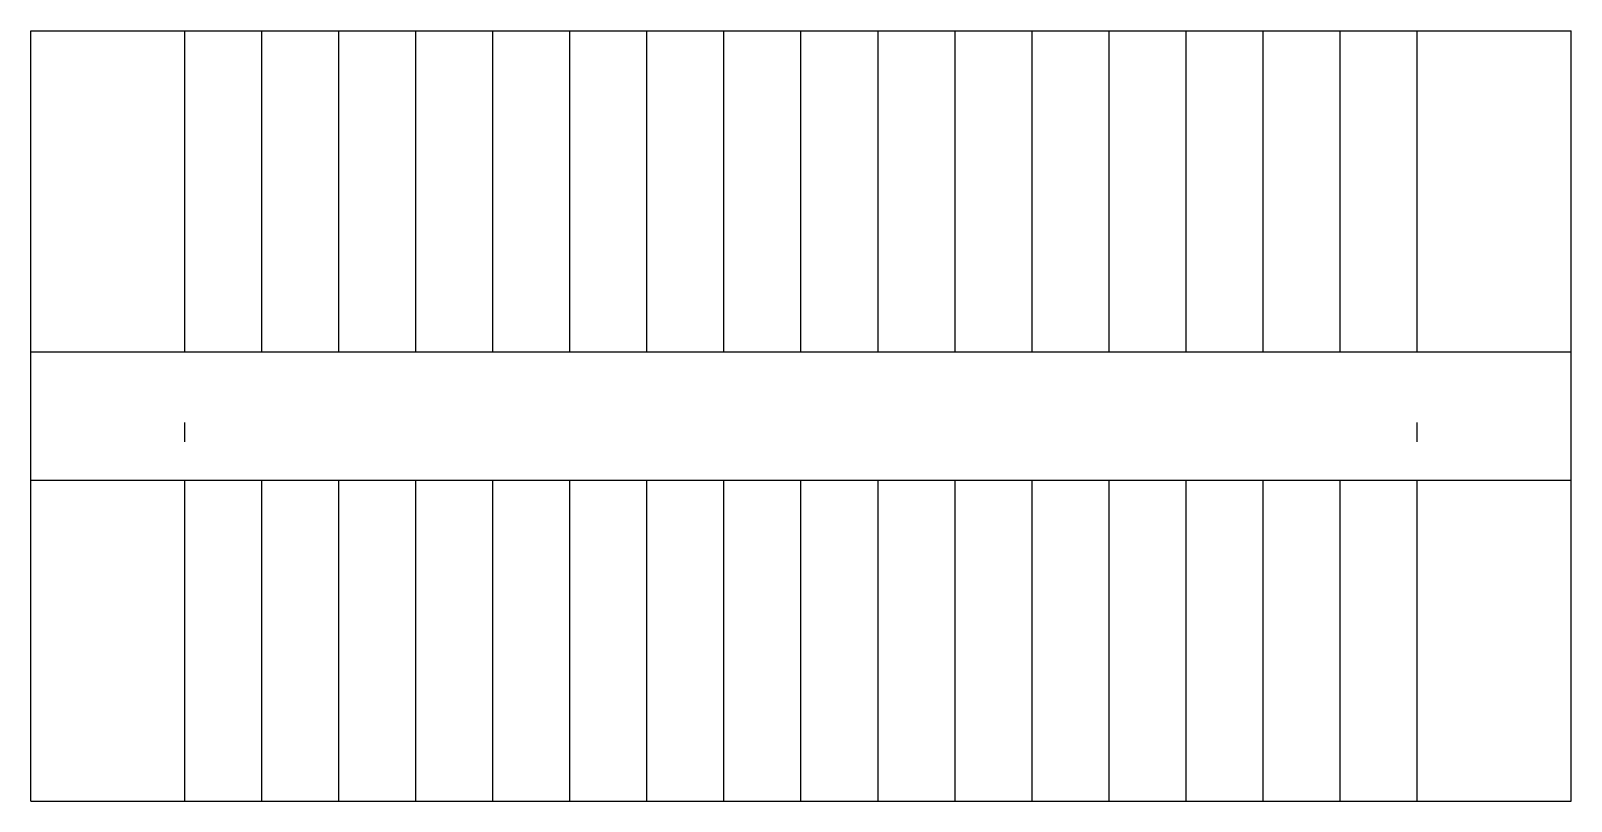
# Model space of a CAD drawing. Header units: metres. Extents: x 0 to 240, y 0 to 120.
import ezdxf

# ---------------------------------------------------------------- set-up
doc = ezdxf.new("R2010")
doc.units = ezdxf.units.M
doc.layers.add('DOOR', color=7, linetype='Continuous')
doc.layers.add('WALL', color=7, linetype='Continuous')

msp = doc.modelspace()

# ---------------------------------------------------------------- linework, layer by layer
at = {"layer": 'DOOR'}
for p, q in [((114, 120), (126, 120)), ((28.5, 70), (31.5, 70)), ((40.5, 70), (43.5, 70)), ((52.5, 70), (55.5, 70)), ((64.5, 70), (67.5, 70)), ((76.5, 70), (79.5, 70)), ((88.5, 70), (91.5, 70)), ((100.5, 70), (103.5, 70)), ((112.5, 70), (115.5, 70)), ((124.5, 70), (127.5, 70)), ((136.5, 70), (139.5, 70)), ((148.5, 70), (151.5, 70)), ((160.5, 70), (163.5, 70)), ((172.5, 70), (175.5, 70)), ((184.5, 70), (187.5, 70)), ((196.5, 70), (199.5, 70)), ((208.5, 70), (211.5, 70)), ((24, 56), (24, 59)), ((216, 56), (216, 59)), ((28.5, 50), (31.5, 50)), ((40.5, 50), (43.5, 50)), ((52.5, 50), (55.5, 50)), ((64.5, 50), (67.5, 50)), ((76.5, 50), (79.5, 50)), ((88.5, 50), (91.5, 50)), ((100.5, 50), (103.5, 50)), ((112.5, 50), (115.5, 50)), ((124.5, 50), (127.5, 50)), ((136.5, 50), (139.5, 50)), ((148.5, 50), (151.5, 50)), ((160.5, 50), (163.5, 50)), ((172.5, 50), (175.5, 50)), ((184.5, 50), (187.5, 50)), ((196.5, 50), (199.5, 50)), ((208.5, 50), (211.5, 50)), ((114, 0), (126, 0))]:
    msp.add_line(p, q, dxfattribs=at)
at = {"layer": 'WALL'}
for p, q in [((0, 120), (114, 120)), ((0, 0), (0, 120)), ((24, 70), (24, 120)), ((24, 70), (24, 120)), ((36, 70), (36, 120)), ((48, 70), (48, 120)), ((60, 70), (60, 120)), ((72, 70), (72, 120)), ((84, 70), (84, 120)), ((96, 70), (96, 120)), ((108, 70), (108, 120)), ((120, 70), (120, 120)), ((126, 120), (240, 120)), ((132, 70), (132, 120)), ((144, 70), (144, 120)), ((156, 70), (156, 120)), ((168, 70), (168, 120)), ((180, 70), (180, 120)), ((192, 70), (192, 120)), ((204, 70), (204, 120)), ((216, 70), (216, 120)), ((216, 70), (216, 120)), ((240, 0), (240, 120)), ((0, 70), (240, 70)), ((0, 50), (240, 50)), ((24, 0), (24, 50)), ((24, 0), (24, 50)), ((36, 0), (36, 50)), ((48, 0), (48, 50)), ((60, 0), (60, 50)), ((72, 0), (72, 50)), ((84, 0), (84, 50)), ((96, 0), (96, 50)), ((108, 0), (108, 50)), ((120, 0), (120, 50)), ((132, 0), (132, 50)), ((144, 0), (144, 50)), ((156, 0), (156, 50)), ((168, 0), (168, 50)), ((180, 0), (180, 50)), ((192, 0), (192, 50)), ((204, 0), (204, 50)), ((216, 0), (216, 50)), ((216, 0), (216, 50)), ((0, 0), (114, 0)), ((126, 0), (240, 0))]:
    msp.add_line(p, q, dxfattribs=at)

doc.saveas('drawing.dxf')
